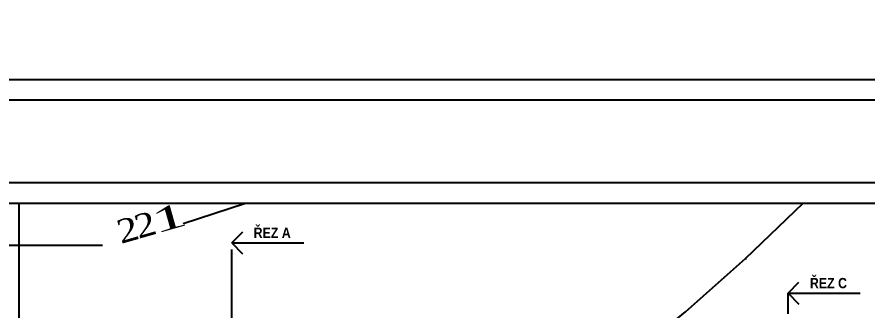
# Model space of a CAD drawing. Header units: millimetres. Extents: x -51 to 2999949, y -1641567 to 415040.
# Drawn here: x 705737 to 788176, y 274071 to 302519 of the extents above; entities that cross this region are included whole.
import ezdxf

# ---------------------------------------------------------------- set-up
doc = ezdxf.new("R2010")
doc.units = ezdxf.units.MM
doc.header["$LTSCALE"] = 75
doc.header["$MEASUREMENT"] = 0
doc.linetypes.add('ACAD_ISO10W100', pattern=[18, 12, -3, 0, -3])
doc.layers.get('0').update_dxf_attribs({"linetype": 'CONTINUOUS'})
doc.layers.add('ŘEZ', color=10, linetype='ACAD_ISO10W100')
doc.styles.add('TIMESNEWROMAN', font='times.ttf')
doc.styles.add('ŘEZ', font='ariblk.ttf', dxfattribs={"width": 0.75, "height": 1000})

msp = doc.modelspace()

# ---------------------------------------------------------------- linework, layer by layer
for p, q in [((649847.5854, 286496.2561), (798142.3038, 286496.2561)), ((649847.5854, 284515.909), (798142.3038, 284515.909)), ((711855.6645, 280452.3437), (714041.7669, 280452.3437))]:
    msp.add_line(p, q)
for points in [[(645784.0135, 302519.0837), (645784.0135, 298455.5184), (646324.1064, 296475.1713), (647764.3607, 295060.6413), (649847.5854, 294494.8241), (798039.4327, 294494.8241), (800019.7798, 295060.6413), (801460.0406, 296475.1713), (802000.127, 298455.5184), (802000.127, 302519.0837), (802103.0111, 302519.0837)], [(647764.3607, 302519.0837), (647764.3607, 298455.5184), (648407.3312, 297143.8596), (649847.5854, 296475.1713), (798039.4327, 296475.1713), (799351.0915, 297143.8596), (800019.7798, 298455.5184), (800019.7798, 302519.0837), (800122.664, 302519.0837)], [(647764.3607, 264532.3872), (647764.3607, 284515.909), (705914.6166, 284515.909), (705914.6166, 264532.3872), (675797.873, 264532.3872), (675797.873, 284515.909), (675797.873, 264532.3872), (647764.3607, 264532.3872), (647867.2383, 264532.3872)], [(721860.2843, 282535.5619), (727904.1968, 284515.909), (728007.081, 284515.909)], [(776384.1901, 279140.6848), (781990.8873, 284515.909), (782093.7715, 284515.909)], [(647764.3607, 274537.0201), (651725.0615, 275848.6789), (655454.2892, 277160.3377), (658977.7682, 278137.6393), (662269.7742, 279037.8137), (665458.909, 279680.7843), (668416.5708, 280117.9864), (671271.3615, 280349.4726), (673817.5258, 280452.3437), (711958.5356, 280452.3437)], [(731864.9041, 248509.5596), (738783.2602, 252135.9228), (745598.7582, 255968.0281), (752079.899, 260134.4646), (758458.1687, 264532.3872), (764630.6832, 269136.052), (770571.7376, 273971.2029), (776384.1901, 279140.6848), (776487.0612, 279140.6848)]]:
    msp.add_lwpolyline(points)
at = {"layer": 'ŘEZ', "linetype": 'Continuous'}
for p, q in [((726569.7798, 280679.6002), (727630.44, 281740.2603)), ((726569.7798, 280679.6002), (733569.7798, 280679.6002)), ((726569.7798, 280679.6002), (727622.7388, 279611.2943)), ((780519.7798, 275807.0656), (781580.44, 276867.7258)), ((780519.7798, 275807.0656), (787519.7798, 275807.0656)), ((780519.7798, 275807.0656), (781572.7388, 274738.7597))]:
    msp.add_line(p, q, dxfattribs=at)
at = {"layer": 'ŘEZ', "ltscale": 10}
for p, q in [((726569.7798, 190034.0643), (726569.7798, 280679.6002)), ((780519.7798, 206286.6487), (780519.7798, 275807.0656))]:
    msp.add_line(p, q, dxfattribs=at)

# ---------------------------------------------------------------- texts
at = {"char_height": 2289.83564, "attachment_point": 7, "rotation": 15.800195223, "style": 'TIMESNEWROMAN'}
for s, insert, width in [('\\W1.16;2', (717513.7188, 281044.0356), 3047.345227), ('\\W1.95;1', (719185.4395, 281532.8303), 3945.505769), ('\\W1.16;2', (715816.3587, 280555.3456), 3047.345227)]:
    msp.add_mtext(s, dxfattribs=dict(at, insert=insert, width=width))
at = {"layer": 'ŘEZ', "char_height": 1000, "attachment_point": 1, "style": 'ŘEZ'}
for s, insert in [('ŘEZ A', (728688.2154, 282139.2742)), ('ŘEZ C', (782638.2154, 277266.7396))]:
    msp.add_mtext_dynamic_manual_height_columns(s, width=8587.751714, gutter_width=5000, heights=[0], dxfattribs=dict(at, insert=insert))

doc.saveas('drawing.dxf')
